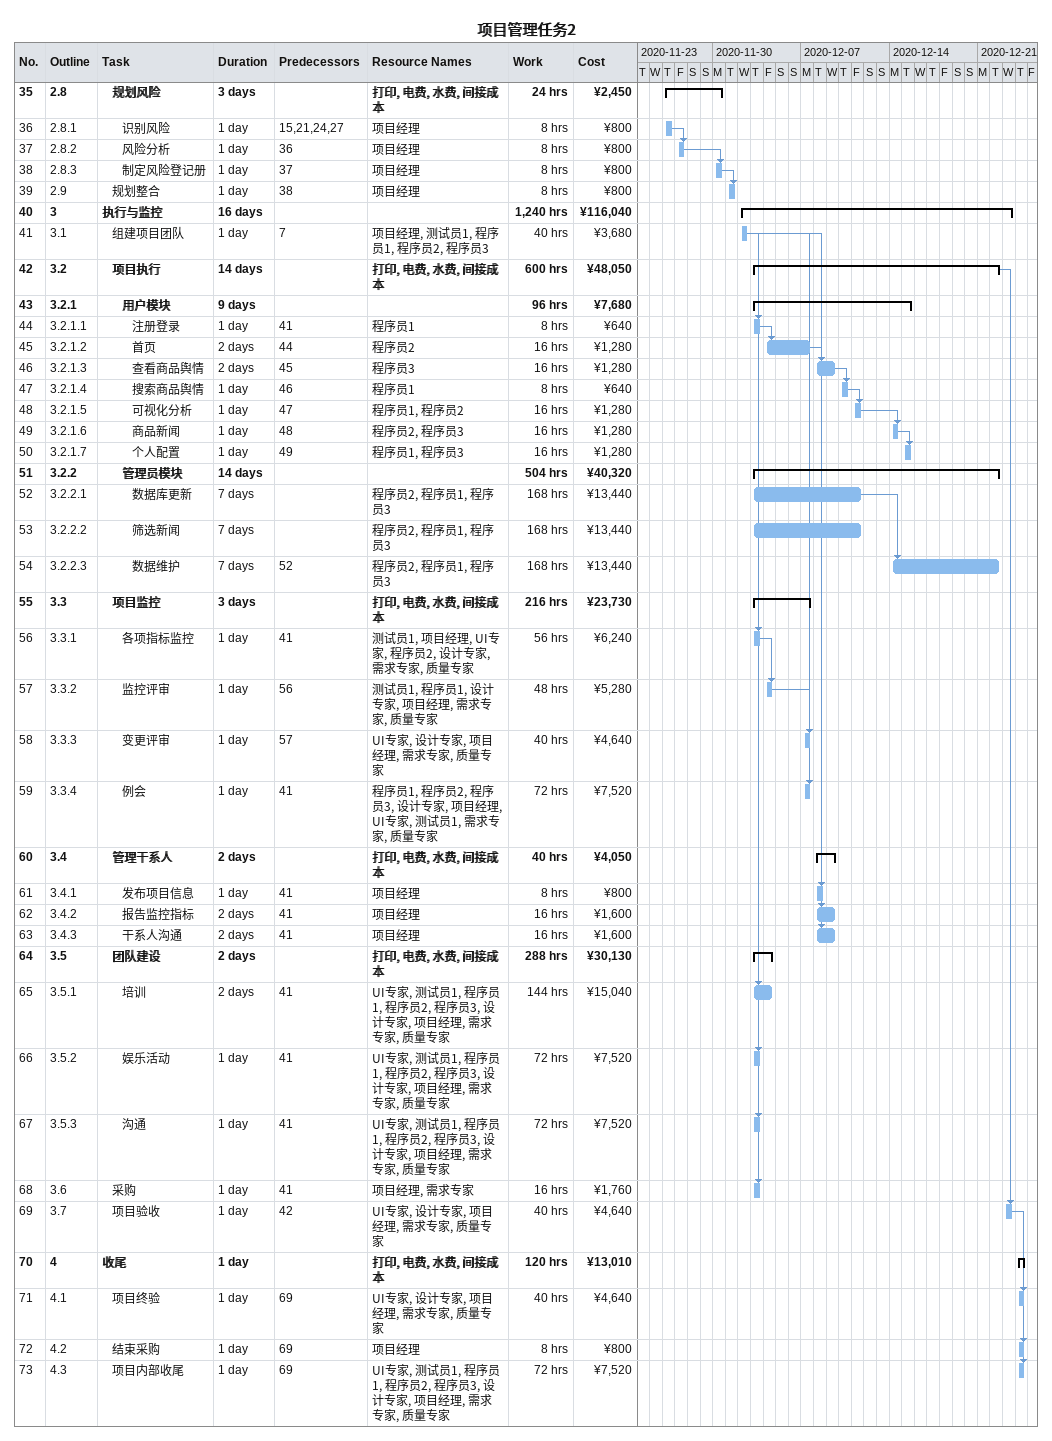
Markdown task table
项目管理任务2

| ID | WBS | Task | Duration | Start | Finish | Predecessors | Resources | Work (h) | Cost (¥) |
|---|---|---|---|---|---|---|---|---|---|
| 35 | 2.8 | **规划风险** | 3d | 2020-11-26 | 2020-11-30 |  | 打印, 电费, 水费, 间接成本 | 24 | 2450 |
| 36 | 2.8.1 | 识别风险 | 1d | 2020-11-26 | 2020-11-26 | 15, 21, 24, 27 | 项目经理 | 8 | 800 |
| 37 | 2.8.2 | 风险分析 | 1d | 2020-11-27 | 2020-11-27 | 36 | 项目经理 | 8 | 800 |
| 38 | 2.8.3 | 制定风险登记册 | 1d | 2020-11-30 | 2020-11-30 | 37 | 项目经理 | 8 | 800 |
| 39 | 2.9 | 规划整合 | 1d | 2020-12-01 | 2020-12-01 | 38 | 项目经理 | 8 | 800 |
| 40 | 3 | **执行与监控** | 16d | 2020-12-02 | 2020-12-23 |  |  | 1240 | 116040 |
| 41 | 3.1 | 组建项目团队 | 1d | 2020-12-02 | 2020-12-02 | 7 | 项目经理, 测试员1, 程序员1, 程序员2, 程序员3 | 40 | 3680 |
| 42 | 3.2 | **项目执行** | 14d | 2020-12-03 | 2020-12-22 |  | 打印, 电费, 水费, 间接成本 | 600 | 48050 |
| 43 | 3.2.1 | **用户模块** | 9d | 2020-12-03 | 2020-12-15 |  |  | 96 | 7680 |
| 44 | 3.2.1.1 | 注册登录 | 1d | 2020-12-03 | 2020-12-03 | 41 | 程序员1 | 8 | 640 |
| 45 | 3.2.1.2 | 首页 | 2d | 2020-12-04 | 2020-12-07 | 44 | 程序员2 | 16 | 1280 |
| 46 | 3.2.1.3 | 查看商品舆情 | 2d | 2020-12-08 | 2020-12-09 | 45 | 程序员3 | 16 | 1280 |
| 47 | 3.2.1.4 | 搜索商品舆情 | 1d | 2020-12-10 | 2020-12-10 | 46 | 程序员1 | 8 | 640 |
| 48 | 3.2.1.5 | 可视化分析 | 1d | 2020-12-11 | 2020-12-11 | 47 | 程序员1, 程序员2 | 16 | 1280 |
| 49 | 3.2.1.6 | 商品新闻 | 1d | 2020-12-14 | 2020-12-14 | 48 | 程序员2, 程序员3 | 16 | 1280 |
| 50 | 3.2.1.7 | 个人配置 | 1d | 2020-12-15 | 2020-12-15 | 49 | 程序员1, 程序员3 | 16 | 1280 |
| 51 | 3.2.2 | **管理员模块** | 14d | 2020-12-03 | 2020-12-22 |  |  | 504 | 40320 |
| 52 | 3.2.2.1 | 数据库更新 | 7d | 2020-12-03 | 2020-12-11 |  | 程序员2, 程序员1, 程序员3 | 168 | 13440 |
| 53 | 3.2.2.2 | 筛选新闻 | 7d | 2020-12-03 | 2020-12-11 |  | 程序员2, 程序员1, 程序员3 | 168 | 13440 |
| 54 | 3.2.2.3 | 数据维护 | 7d | 2020-12-14 | 2020-12-22 | 52 | 程序员2, 程序员1, 程序员3 | 168 | 13440 |
| 55 | 3.3 | **项目监控** | 3d | 2020-12-03 | 2020-12-07 |  | 打印, 电费, 水费, 间接成本 | 216 | 23730 |
| 56 | 3.3.1 | 各项指标监控 | 1d | 2020-12-03 | 2020-12-03 | 41 | 测试员1, 项目经理, UI专家, 程序员2, 设计专家, 需求专家, 质量专家 | 56 | 6240 |
| 57 | 3.3.2 | 监控评审 | 1d | 2020-12-04 | 2020-12-04 | 56 | 测试员1, 程序员1, 设计专家, 项目经理, 需求专家, 质量专家 | 48 | 5280 |
| 58 | 3.3.3 | 变更评审 | 1d | 2020-12-07 | 2020-12-07 | 57 | UI专家, 设计专家, 项目经理, 需求专家, 质量专家 | 40 | 4640 |
| 59 | 3.3.4 | 例会 | 1d | 2020-12-07 | 2020-12-07 | 41 | 程序员1, 程序员2, 程序员3, 设计专家, 项目经理, UI专家, 测试员1, 需求专家, 质量专家 | 72 | 7520 |
| 60 | 3.4 | **管理干系人** | 2d | 2020-12-08 | 2020-12-09 |  | 打印, 电费, 水费, 间接成本 | 40 | 4050 |
| 61 | 3.4.1 | 发布项目信息 | 1d | 2020-12-08 | 2020-12-08 | 41 | 项目经理 | 8 | 800 |
| 62 | 3.4.2 | 报告监控指标 | 2d | 2020-12-08 | 2020-12-09 | 41 | 项目经理 | 16 | 1600 |
| 63 | 3.4.3 | 干系人沟通 | 2d | 2020-12-08 | 2020-12-09 | 41 | 项目经理 | 16 | 1600 |
| 64 | 3.5 | **团队建设** | 2d | 2020-12-03 | 2020-12-04 |  | 打印, 电费, 水费, 间接成本 | 288 | 30130 |
| 65 | 3.5.1 | 培训 | 2d | 2020-12-03 | 2020-12-04 | 41 | UI专家, 测试员1, 程序员1, 程序员2, 程序员3, 设计专家, 项目经理, 需求专家, 质量专家 | 144 | 15040 |
| 66 | 3.5.2 | 娱乐活动 | 1d | 2020-12-03 | 2020-12-03 | 41 | UI专家, 测试员1, 程序员1, 程序员2, 程序员3, 设计专家, 项目经理, 需求专家, 质量专家 | 72 | 7520 |
| 67 | 3.5.3 | 沟通 | 1d | 2020-12-03 | 2020-12-03 | 41 | UI专家, 测试员1, 程序员1, 程序员2, 程序员3, 设计专家, 项目经理, 需求专家, 质量专家 | 72 | 7520 |
| 68 | 3.6 | 采购 | 1d | 2020-12-03 | 2020-12-03 | 41 | 项目经理, 需求专家 | 16 | 1760 |
| 69 | 3.7 | 项目验收 | 1d | 2020-12-23 | 2020-12-23 | 42 | UI专家, 设计专家, 项目经理, 需求专家, 质量专家 | 40 | 4640 |
| 70 | 4 | **收尾** | 1d | 2020-12-24 | 2020-12-24 |  | 打印, 电费, 水费, 间接成本 | 120 | 13010 |
| 71 | 4.1 | 项目终验 | 1d | 2020-12-24 | 2020-12-24 | 69 | UI专家, 设计专家, 项目经理, 需求专家, 质量专家 | 40 | 4640 |
| 72 | 4.2 | 结束采购 | 1d | 2020-12-24 | 2020-12-24 | 69 | 项目经理 | 8 | 800 |
| 73 | 4.3 | 项目内部收尾 | 1d | 2020-12-24 | 2020-12-24 | 69 | UI专家, 测试员1, 程序员1, 程序员2, 程序员3, 设计专家, 项目经理, 需求专家, 质量专家 | 72 | 7520 |
